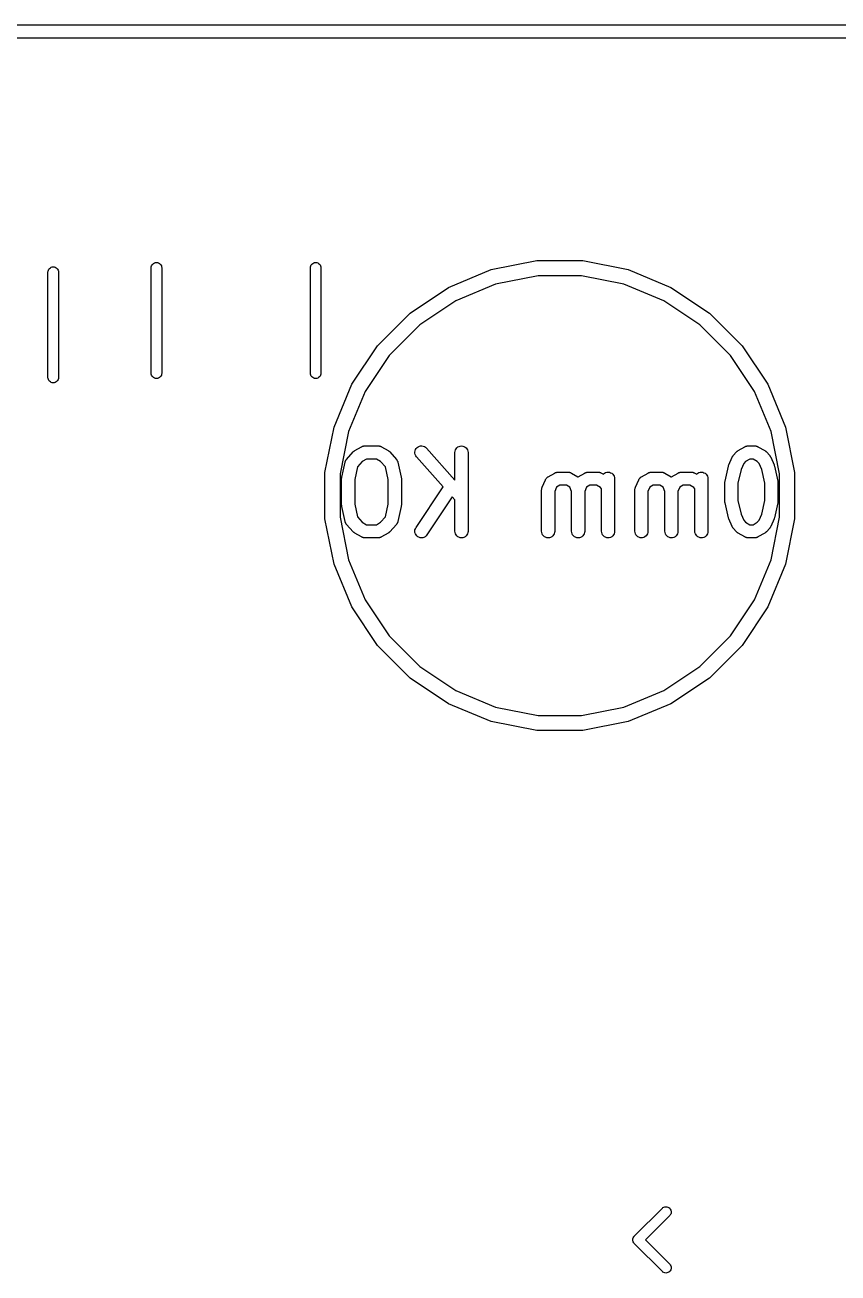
# Model space of a CAD drawing. Extents: x 69 to 230, y -100 to -50.
# Drawn here: x 211.89 to 221.18, y -65.38 to -51.12 of the extents above; entities that cross this region are included whole.
import ezdxf

# ---------------------------------------------------------------- set-up
doc = ezdxf.new("R2010")
doc.units = 0
doc.layers.add('BLACK', color=7, linetype='CONTINUOUS')

msp = doc.modelspace()

# ---------------------------------------------------------------- linework, layer by layer
at = {"layer": 'BLACK', "linetype": 'CONTINUOUS'}
for p, q in [((172.496, -51.125), (223.704, -51.125)), ((223.696, -51.275), (172.496, -51.275)), ((213.331, -53.8862), (213.334, -53.8749)), ((213.334, -53.8749), (213.34, -53.8644)), ((213.34, -53.8644), (213.347, -53.8553)), ((213.347, -53.8553), (213.357, -53.8478)), ((213.357, -53.8478), (213.367, -53.8422)), ((213.367, -53.8422), (213.378, -53.8388)), ((213.378, -53.8388), (213.39, -53.8376)), ((213.39, -53.8376), (213.402, -53.8388)), ((213.402, -53.8388), (213.413, -53.8422)), ((213.413, -53.8422), (213.423, -53.8478)), ((213.423, -53.8478), (213.433, -53.8553)), ((213.433, -53.8553), (213.44, -53.8644)), ((213.44, -53.8644), (213.446, -53.8749)), ((213.446, -53.8749), (213.449, -53.8862)), ((215.151, -53.8862), (215.154, -53.8749)), ((215.154, -53.8749), (215.16, -53.8644)), ((215.16, -53.8644), (215.167, -53.8553)), ((215.167, -53.8553), (215.177, -53.8478)), ((215.177, -53.8478), (215.187, -53.8422)), ((215.187, -53.8422), (215.198, -53.8388)), ((215.198, -53.8388), (215.21, -53.8376)), ((215.21, -53.8376), (215.222, -53.8388)), ((215.222, -53.8388), (215.233, -53.8422)), ((215.233, -53.8422), (215.243, -53.8478)), ((215.243, -53.8478), (215.253, -53.8553)), ((215.253, -53.8553), (215.26, -53.8644)), ((215.26, -53.8644), (215.266, -53.8749)), ((215.266, -53.8749), (215.269, -53.8862)), ((217.217, -53.9196), (217.736, -53.8165)), ((217.736, -53.8165), (218.264, -53.8165)), ((218.264, -53.8165), (218.783, -53.9196)), ((212.15, -53.945), (212.151, -53.9362)), ((212.15, -55.155), (212.15, -53.945)), ((212.151, -53.9362), (212.154, -53.9249)), ((212.154, -53.9249), (212.16, -53.9144)), ((212.16, -53.9144), (212.167, -53.9053)), ((212.167, -53.9053), (212.177, -53.8978)), ((212.177, -53.8978), (212.187, -53.8922)), ((212.187, -53.8922), (212.198, -53.8888)), ((212.198, -53.8888), (212.21, -53.8876)), ((212.21, -53.8876), (212.222, -53.8888)), ((212.222, -53.8888), (212.233, -53.8922)), ((212.233, -53.8922), (212.243, -53.8978)), ((212.243, -53.8978), (212.253, -53.9053)), ((212.253, -53.9053), (212.26, -53.9144)), ((212.26, -53.9144), (212.266, -53.9249)), ((212.266, -53.9249), (212.269, -53.9362)), ((212.269, -53.9362), (212.27, -53.945)), ((212.27, -53.945), (212.27, -55.155)), ((213.33, -53.895), (213.331, -53.8862)), ((213.33, -55.105), (213.33, -53.895)), ((213.449, -53.8862), (213.45, -53.895)), ((213.45, -53.895), (213.45, -55.105)), ((215.15, -53.895), (215.151, -53.8862)), ((215.15, -55.105), (215.15, -53.895)), ((215.269, -53.8862), (215.27, -53.895)), ((215.27, -53.895), (215.27, -55.105)), ((216.729, -54.1219), (217.217, -53.9196)), ((217.753, -53.9887), (217.267, -54.0852)), ((218.247, -53.9887), (217.753, -53.9887)), ((218.733, -54.0852), (218.247, -53.9887)), ((218.783, -53.9196), (219.271, -54.1219)), ((216.289, -54.4156), (216.729, -54.1219)), ((217.267, -54.0852), (216.81, -54.2745)), ((219.19, -54.2745), (218.733, -54.0852)), ((219.271, -54.1219), (219.711, -54.4156)), ((216.81, -54.2745), (216.399, -54.5493)), ((219.601, -54.5493), (219.19, -54.2745)), ((215.916, -54.7894), (216.289, -54.4156)), ((219.711, -54.4156), (220.084, -54.7894)), ((216.399, -54.5493), (216.049, -54.8991)), ((219.951, -54.8991), (219.601, -54.5493)), ((215.622, -55.2289), (215.916, -54.7894)), ((220.084, -54.7894), (220.378, -55.2289)), ((216.049, -54.8991), (215.774, -55.3104)), ((220.226, -55.3104), (219.951, -54.8991)), ((212.151, -55.1638), (212.15, -55.155)), ((212.27, -55.155), (212.269, -55.1638)), ((213.331, -55.1138), (213.33, -55.105)), ((213.334, -55.1251), (213.331, -55.1138)), ((213.34, -55.1356), (213.334, -55.1251)), ((213.347, -55.1447), (213.34, -55.1356)), ((213.357, -55.1522), (213.347, -55.1447)), ((213.367, -55.1578), (213.357, -55.1522)), ((213.378, -55.1612), (213.367, -55.1578)), ((213.413, -55.1578), (213.402, -55.1612)), ((213.423, -55.1522), (213.413, -55.1578)), ((213.433, -55.1447), (213.423, -55.1522)), ((213.44, -55.1356), (213.433, -55.1447)), ((213.446, -55.1251), (213.44, -55.1356)), ((213.449, -55.1138), (213.446, -55.1251)), ((213.45, -55.105), (213.449, -55.1138)), ((215.151, -55.1138), (215.15, -55.105)), ((215.154, -55.1251), (215.151, -55.1138)), ((215.16, -55.1356), (215.154, -55.1251)), ((215.167, -55.1447), (215.16, -55.1356)), ((215.177, -55.1522), (215.167, -55.1447)), ((215.187, -55.1578), (215.177, -55.1522)), ((215.198, -55.1612), (215.187, -55.1578)), ((215.233, -55.1578), (215.222, -55.1612)), ((215.243, -55.1522), (215.233, -55.1578)), ((215.253, -55.1447), (215.243, -55.1522)), ((215.26, -55.1356), (215.253, -55.1447)), ((215.266, -55.1251), (215.26, -55.1356)), ((215.269, -55.1138), (215.266, -55.1251)), ((215.27, -55.105), (215.269, -55.1138)), ((212.154, -55.1751), (212.151, -55.1638)), ((212.16, -55.1856), (212.154, -55.1751)), ((212.167, -55.1947), (212.16, -55.1856)), ((212.177, -55.2022), (212.167, -55.1947)), ((212.187, -55.2078), (212.177, -55.2022)), ((212.198, -55.2112), (212.187, -55.2078)), ((212.21, -55.2124), (212.198, -55.2112)), ((212.222, -55.2112), (212.21, -55.2124)), ((212.233, -55.2078), (212.222, -55.2112)), ((212.243, -55.2022), (212.233, -55.2078)), ((212.253, -55.1947), (212.243, -55.2022)), ((212.26, -55.1856), (212.253, -55.1947)), ((212.266, -55.1751), (212.26, -55.1856)), ((212.269, -55.1638), (212.266, -55.1751)), ((213.39, -55.1624), (213.378, -55.1612)), ((213.402, -55.1612), (213.39, -55.1624)), ((215.21, -55.1624), (215.198, -55.1612)), ((215.222, -55.1612), (215.21, -55.1624)), ((215.42, -55.7172), (215.622, -55.2289)), ((220.378, -55.2289), (220.58, -55.7172)), ((215.774, -55.3104), (215.585, -55.7675)), ((220.415, -55.7675), (220.226, -55.3104)), ((215.316, -56.2357), (215.42, -55.7172)), ((220.58, -55.7172), (220.684, -56.2357)), ((215.585, -55.7675), (215.489, -56.2527)), ((220.511, -56.2527), (220.415, -55.7675)), ((215.563, -56.0859), (215.639, -56.0002)), ((215.639, -56.0002), (215.64, -55.9994)), ((215.64, -55.9994), (215.643, -55.9963)), ((215.643, -55.9963), (215.646, -55.993)), ((215.646, -55.993), (215.649, -55.9914)), ((215.649, -55.9914), (215.651, -55.9896)), ((215.651, -55.9896), (215.655, -55.9873)), ((215.655, -55.9873), (215.658, -55.9846)), ((215.658, -55.9846), (215.735, -55.9418)), ((215.735, -55.9418), (215.736, -55.9413)), ((215.736, -55.9413), (215.739, -55.9397)), ((215.739, -55.9397), (215.743, -55.9378)), ((215.743, -55.9378), (215.746, -55.9368)), ((215.746, -55.9368), (215.749, -55.9356)), ((215.749, -55.9356), (215.753, -55.9347)), ((215.753, -55.9347), (215.757, -55.9336)), ((215.757, -55.9336), (215.76, -55.9332)), ((215.76, -55.9332), (215.763, -55.9326)), ((215.763, -55.9326), (215.767, -55.9325)), ((215.767, -55.9325), (215.771, -55.9321)), ((215.771, -55.9321), (215.924, -55.9321)), ((215.924, -55.9321), (215.925, -55.9321)), ((215.925, -55.9321), (215.929, -55.9326)), ((215.929, -55.9326), (215.933, -55.9327)), ((215.933, -55.9327), (215.936, -55.9334)), ((215.936, -55.9334), (215.939, -55.9338)), ((215.939, -55.9338), (215.943, -55.935)), ((215.943, -55.935), (215.947, -55.9359)), ((215.947, -55.9359), (215.95, -55.9372)), ((215.95, -55.9372), (215.953, -55.9382)), ((215.953, -55.9382), (215.957, -55.9401)), ((215.957, -55.9401), (215.961, -55.9418)), ((215.961, -55.9418), (216.037, -55.9846)), ((216.037, -55.9846), (216.038, -55.9852)), ((216.038, -55.9852), (216.041, -55.9878)), ((216.041, -55.9878), (216.045, -55.9902)), ((216.045, -55.9902), (216.047, -55.9921)), ((216.047, -55.9921), (216.05, -55.9937)), ((216.05, -55.9937), (216.053, -55.9971)), ((216.053, -55.9971), (216.056, -56.0002)), ((216.056, -56.0002), (216.132, -56.0859)), ((216.344, -56.002), (216.347, -55.9875)), ((216.345, -56.0166), (216.344, -56.002)), ((216.347, -55.9875), (216.352, -55.9738)), ((216.352, -55.9738), (216.36, -55.9614)), ((216.36, -55.9614), (216.37, -55.9507)), ((216.37, -55.9507), (216.382, -55.9422)), ((216.382, -55.9422), (216.395, -55.9362)), ((216.395, -55.9362), (216.409, -55.9328)), ((216.409, -55.9328), (216.424, -55.9323)), ((216.424, -55.9323), (216.438, -55.9346)), ((216.438, -55.9346), (216.452, -55.9397)), ((216.452, -55.9397), (216.464, -55.9474)), ((216.464, -55.9474), (216.475, -55.9573)), ((216.475, -55.9573), (216.801, -56.3242)), ((216.801, -56.0061), (216.803, -55.9915)), ((216.801, -56.0071), (216.801, -56.0061)), ((216.801, -56.3242), (216.801, -56.0071)), ((216.803, -55.9915), (216.807, -55.9776)), ((216.807, -55.9776), (216.814, -55.9648)), ((216.814, -55.9648), (216.824, -55.9536)), ((216.824, -55.9536), (216.835, -55.9444)), ((216.835, -55.9444), (216.848, -55.9376)), ((216.848, -55.9376), (216.862, -55.9335)), ((216.862, -55.9335), (216.877, -55.9321)), ((216.877, -55.9321), (216.891, -55.9337)), ((216.891, -55.9337), (216.905, -55.938)), ((216.905, -55.938), (216.918, -55.945)), ((216.918, -55.945), (216.929, -55.9543)), ((216.929, -55.9543), (216.939, -55.9656)), ((216.939, -55.9656), (216.946, -55.9786)), ((216.946, -55.9786), (216.95, -55.9926)), ((216.95, -55.9926), (216.951, -56.0071)), ((216.951, -56.0071), (216.951, -56.9071)), ((219.982, -56.043), (220.02, -56.0002)), ((220.02, -56.0002), (220.021, -55.9994)), ((220.021, -55.9994), (220.024, -55.9963)), ((220.024, -55.9963), (220.027, -55.993)), ((220.027, -55.993), (220.03, -55.9914)), ((220.03, -55.9914), (220.032, -55.9896)), ((220.032, -55.9896), (220.036, -55.9873)), ((220.036, -55.9873), (220.039, -55.9846)), ((220.039, -55.9846), (220.116, -55.9418)), ((220.116, -55.9418), (220.117, -55.9413)), ((220.117, -55.9413), (220.12, -55.9397)), ((220.12, -55.9397), (220.124, -55.9378)), ((220.124, -55.9378), (220.127, -55.9368)), ((220.127, -55.9368), (220.13, -55.9356)), ((220.13, -55.9356), (220.134, -55.9347)), ((220.134, -55.9347), (220.138, -55.9336)), ((220.138, -55.9336), (220.141, -55.9332)), ((220.141, -55.9332), (220.144, -55.9326)), ((220.144, -55.9326), (220.148, -55.9325)), ((220.148, -55.9325), (220.152, -55.9321)), ((220.152, -55.9321), (220.229, -55.9321)), ((220.229, -55.9321), (220.23, -55.9321)), ((220.23, -55.9321), (220.234, -55.9326)), ((220.234, -55.9326), (220.238, -55.9327)), ((220.238, -55.9327), (220.241, -55.9334)), ((220.241, -55.9334), (220.244, -55.9338)), ((220.244, -55.9338), (220.248, -55.935)), ((220.248, -55.935), (220.252, -55.9359)), ((220.252, -55.9359), (220.255, -55.9372)), ((220.255, -55.9372), (220.258, -55.9382)), ((220.258, -55.9382), (220.262, -55.9401)), ((220.262, -55.9401), (220.265, -55.9418)), ((220.265, -55.9418), (220.342, -55.9846)), ((220.342, -55.9846), (220.342, -55.9852)), ((220.342, -55.9852), (220.346, -55.9878)), ((220.346, -55.9878), (220.35, -55.9902)), ((220.35, -55.9902), (220.352, -55.9921)), ((220.352, -55.9921), (220.354, -55.9937)), ((220.354, -55.9937), (220.357, -55.9971)), ((220.357, -55.9971), (220.361, -56.0002)), ((220.361, -56.0002), (220.399, -56.043)), ((215.508, -56.2909), (215.546, -56.1194)), ((215.546, -56.1184), (215.547, -56.1148)), ((215.546, -56.1194), (215.546, -56.1184)), ((215.547, -56.1148), (215.548, -56.111)), ((215.548, -56.111), (215.55, -56.1079)), ((215.55, -56.1079), (215.551, -56.1046)), ((215.551, -56.1046), (215.553, -56.1012)), ((215.553, -56.1012), (215.554, -56.0977)), ((215.554, -56.0977), (215.556, -56.0949)), ((215.556, -56.0949), (215.558, -56.0919)), ((215.558, -56.0919), (215.561, -56.089)), ((215.561, -56.089), (215.563, -56.0859)), ((215.743, -56.1092), (215.688, -56.171)), ((215.791, -56.0821), (215.743, -56.1092)), ((215.904, -56.0821), (215.791, -56.0821)), ((215.952, -56.1092), (215.904, -56.0821)), ((216.007, -56.171), (215.952, -56.1092)), ((216.132, -56.0859), (216.133, -56.0867)), ((216.133, -56.0867), (216.135, -56.0898)), ((216.135, -56.0898), (216.138, -56.0928)), ((216.138, -56.0928), (216.139, -56.0958)), ((216.139, -56.0958), (216.141, -56.0986)), ((216.141, -56.0986), (216.143, -56.1022)), ((216.143, -56.1022), (216.145, -56.1055)), ((216.145, -56.1055), (216.146, -56.1088)), ((216.146, -56.1088), (216.147, -56.112)), ((216.147, -56.112), (216.148, -56.1158)), ((216.148, -56.1158), (216.149, -56.1194)), ((216.149, -56.1194), (216.187, -56.2909)), ((216.348, -56.0309), (216.345, -56.0166)), ((216.354, -56.0442), (216.348, -56.0309)), ((216.362, -56.0562), (216.354, -56.0442)), ((216.363, -56.057), (216.362, -56.0562)), ((216.667, -56.3994), (216.363, -56.057)), ((219.927, -56.1613), (219.929, -56.1547)), ((219.929, -56.1547), (219.931, -56.1481)), ((219.931, -56.1481), (219.97, -56.0624)), ((219.97, -56.0614), (219.972, -56.0582)), ((219.97, -56.0624), (219.97, -56.0614)), ((219.972, -56.0582), (219.973, -56.0549)), ((219.973, -56.0549), (219.976, -56.0519)), ((219.976, -56.0519), (219.977, -56.0488)), ((219.977, -56.0488), (219.98, -56.046)), ((219.98, -56.046), (219.982, -56.043)), ((220.102, -56.134), (220.072, -56.2022)), ((220.124, -56.1092), (220.102, -56.134)), ((220.172, -56.0821), (220.124, -56.1092)), ((220.209, -56.0821), (220.172, -56.0821)), ((220.257, -56.1092), (220.209, -56.0821)), ((220.279, -56.134), (220.257, -56.1092)), ((220.309, -56.2022), (220.279, -56.134)), ((220.399, -56.043), (220.4, -56.0438)), ((220.4, -56.0438), (220.402, -56.0468)), ((220.402, -56.0468), (220.404, -56.0497)), ((220.404, -56.0497), (220.406, -56.0528)), ((220.406, -56.0528), (220.408, -56.0558)), ((220.408, -56.0558), (220.41, -56.0592)), ((220.41, -56.0592), (220.411, -56.0624)), ((220.411, -56.0624), (220.449, -56.1481)), ((220.449, -56.1481), (220.45, -56.1484)), ((220.45, -56.1484), (220.45, -56.1484)), ((220.45, -56.1484), (220.45, -56.1484)), ((220.45, -56.1484), (220.45, -56.1491)), ((220.45, -56.1491), (220.452, -56.1557)), ((220.452, -56.1557), (220.454, -56.1623)), ((215.316, -56.7643), (215.316, -56.2357)), ((215.489, -56.2527), (215.489, -56.7473)), ((215.506, -56.3054), (215.507, -56.2985)), ((215.507, -56.2985), (215.508, -56.2915)), ((215.508, -56.2912), (215.508, -56.2909)), ((215.508, -56.2915), (215.508, -56.2912)), ((215.688, -56.171), (215.656, -56.3154)), ((216.039, -56.3154), (216.007, -56.171)), ((216.187, -56.2909), (216.188, -56.2919)), ((216.188, -56.2919), (216.188, -56.2922)), ((216.188, -56.2922), (216.188, -56.2926)), ((216.188, -56.2926), (216.189, -56.2995)), ((216.189, -56.2995), (216.189, -56.3064)), ((217.846, -56.3036), (217.85, -56.2994)), ((217.85, -56.2994), (217.854, -56.295)), ((217.854, -56.295), (217.855, -56.2941)), ((217.855, -56.2941), (217.856, -56.293)), ((217.856, -56.293), (217.861, -56.2897)), ((217.861, -56.2897), (217.865, -56.2861)), ((217.865, -56.2861), (217.867, -56.2855)), ((217.867, -56.2855), (217.868, -56.2846)), ((217.868, -56.2846), (217.944, -56.2418)), ((217.944, -56.2418), (217.945, -56.2413)), ((217.945, -56.2413), (217.949, -56.2397)), ((217.949, -56.2397), (217.952, -56.2378)), ((217.952, -56.2378), (217.956, -56.2368)), ((217.956, -56.2368), (217.959, -56.2356)), ((217.959, -56.2356), (217.963, -56.2347)), ((217.963, -56.2347), (217.966, -56.2336)), ((217.966, -56.2336), (217.97, -56.2332)), ((217.97, -56.2332), (217.973, -56.2326)), ((217.973, -56.2326), (217.977, -56.2325)), ((217.977, -56.2325), (217.981, -56.2321)), ((217.981, -56.2321), (218.095, -56.2321)), ((218.095, -56.2321), (218.096, -56.2321)), ((218.096, -56.2321), (218.1, -56.2326)), ((218.1, -56.2326), (218.104, -56.2327)), ((218.104, -56.2327), (218.108, -56.2334)), ((218.108, -56.2334), (218.111, -56.2338)), ((218.111, -56.2338), (218.115, -56.235)), ((218.115, -56.235), (218.119, -56.2359)), ((218.119, -56.2359), (218.122, -56.2372)), ((218.122, -56.2372), (218.125, -56.2382)), ((218.125, -56.2382), (218.128, -56.2401)), ((218.128, -56.2401), (218.132, -56.2418)), ((218.132, -56.2418), (218.208, -56.2846)), ((218.208, -56.2846), (218.209, -56.2852)), ((218.209, -56.2852), (218.21, -56.2855)), ((218.21, -56.2855), (218.211, -56.2846)), ((218.21, -56.2855), (218.21, -56.2855)), ((218.211, -56.2846), (218.287, -56.2418)), ((218.287, -56.2418), (218.288, -56.2413)), ((218.288, -56.2413), (218.292, -56.2397)), ((218.292, -56.2397), (218.295, -56.2378)), ((218.295, -56.2378), (218.298, -56.2368)), ((218.298, -56.2368), (218.301, -56.2356)), ((218.301, -56.2356), (218.305, -56.2347)), ((218.305, -56.2347), (218.309, -56.2336)), ((218.309, -56.2336), (218.313, -56.2332)), ((218.313, -56.2332), (218.316, -56.2326)), ((218.316, -56.2326), (218.32, -56.2325)), ((218.32, -56.2325), (218.324, -56.2321)), ((218.324, -56.2321), (218.438, -56.2321)), ((218.438, -56.2321), (218.439, -56.2321)), ((218.439, -56.2321), (218.443, -56.2326)), ((218.443, -56.2326), (218.447, -56.2327)), ((218.447, -56.2327), (218.45, -56.2334)), ((218.45, -56.2334), (218.454, -56.2338)), ((218.454, -56.2338), (218.458, -56.235)), ((218.458, -56.235), (218.461, -56.2359)), ((218.461, -56.2359), (218.464, -56.2372)), ((218.464, -56.2372), (218.468, -56.2382)), ((218.468, -56.2382), (218.471, -56.2401)), ((218.471, -56.2401), (218.475, -56.2418)), ((218.475, -56.2418), (218.499, -56.2551)), ((218.499, -56.2551), (218.5, -56.2536)), ((218.5, -56.2536), (218.511, -56.2444)), ((218.511, -56.2444), (218.524, -56.2376)), ((218.524, -56.2376), (218.538, -56.2335)), ((218.538, -56.2335), (218.553, -56.2321)), ((218.553, -56.2321), (218.567, -56.2337)), ((218.567, -56.2337), (218.581, -56.238)), ((218.581, -56.238), (218.594, -56.245)), ((218.594, -56.245), (218.606, -56.2543)), ((218.606, -56.2543), (218.615, -56.2656)), ((218.615, -56.2656), (218.622, -56.2786)), ((218.622, -56.2786), (218.626, -56.2926)), ((218.626, -56.2926), (218.627, -56.3071)), ((218.913, -56.3036), (218.917, -56.2994)), ((218.917, -56.2994), (218.92, -56.295)), ((218.92, -56.295), (218.922, -56.2941)), ((218.922, -56.2941), (218.923, -56.293)), ((218.923, -56.293), (218.927, -56.2897)), ((218.927, -56.2897), (218.932, -56.2861)), ((218.932, -56.2861), (218.933, -56.2855)), ((218.933, -56.2855), (218.935, -56.2846)), ((218.935, -56.2846), (219.011, -56.2418)), ((219.011, -56.2418), (219.012, -56.2413)), ((219.012, -56.2413), (219.015, -56.2397)), ((219.015, -56.2397), (219.019, -56.2378)), ((219.019, -56.2378), (219.022, -56.2368)), ((219.022, -56.2368), (219.025, -56.2356)), ((219.025, -56.2356), (219.029, -56.2347)), ((219.029, -56.2347), (219.033, -56.2336)), ((219.033, -56.2336), (219.036, -56.2332)), ((219.036, -56.2332), (219.04, -56.2326)), ((219.04, -56.2326), (219.044, -56.2325)), ((219.044, -56.2325), (219.048, -56.2321)), ((219.048, -56.2321), (219.162, -56.2321)), ((219.162, -56.2321), (219.163, -56.2321)), ((219.163, -56.2321), (219.167, -56.2326)), ((219.167, -56.2326), (219.171, -56.2327)), ((219.171, -56.2327), (219.174, -56.2334)), ((219.174, -56.2334), (219.177, -56.2338)), ((219.177, -56.2338), (219.181, -56.235)), ((219.181, -56.235), (219.185, -56.2359)), ((219.185, -56.2359), (219.188, -56.2372)), ((219.188, -56.2372), (219.191, -56.2382)), ((219.191, -56.2382), (219.195, -56.2401)), ((219.195, -56.2401), (219.199, -56.2418)), ((219.199, -56.2418), (219.275, -56.2846)), ((219.275, -56.2846), (219.276, -56.2852)), ((219.276, -56.2855), (219.278, -56.2846)), ((219.276, -56.2852), (219.276, -56.2855)), ((219.276, -56.2855), (219.276, -56.2855)), ((219.278, -56.2846), (219.354, -56.2418)), ((219.354, -56.2418), (219.355, -56.2413)), ((219.355, -56.2413), (219.358, -56.2397)), ((219.358, -56.2397), (219.362, -56.2378)), ((219.362, -56.2378), (219.365, -56.2368)), ((219.365, -56.2368), (219.368, -56.2356)), ((219.368, -56.2356), (219.372, -56.2347)), ((219.372, -56.2347), (219.376, -56.2336)), ((219.376, -56.2336), (219.379, -56.2332)), ((219.379, -56.2332), (219.382, -56.2326)), ((219.382, -56.2326), (219.386, -56.2325)), ((219.386, -56.2325), (219.39, -56.2321)), ((219.39, -56.2321), (219.505, -56.2321)), ((219.505, -56.2321), (219.506, -56.2321)), ((219.506, -56.2321), (219.51, -56.2326)), ((219.51, -56.2326), (219.514, -56.2327)), ((219.514, -56.2327), (219.517, -56.2334)), ((219.517, -56.2334), (219.52, -56.2338)), ((219.52, -56.2338), (219.524, -56.235)), ((219.524, -56.235), (219.528, -56.2359)), ((219.528, -56.2359), (219.531, -56.2372)), ((219.531, -56.2372), (219.534, -56.2382)), ((219.534, -56.2382), (219.538, -56.2401)), ((219.538, -56.2401), (219.542, -56.2418)), ((219.542, -56.2418), (219.565, -56.2551)), ((219.565, -56.2551), (219.567, -56.2536)), ((219.567, -56.2536), (219.578, -56.2444)), ((219.578, -56.2444), (219.591, -56.2376)), ((219.591, -56.2376), (219.605, -56.2335)), ((219.605, -56.2335), (219.62, -56.2321)), ((219.62, -56.2321), (219.634, -56.2337)), ((219.634, -56.2337), (219.648, -56.238)), ((219.648, -56.238), (219.661, -56.245)), ((219.661, -56.245), (219.672, -56.2543)), ((219.672, -56.2543), (219.682, -56.2656)), ((219.682, -56.2656), (219.688, -56.2786)), ((219.688, -56.2786), (219.693, -56.2926)), ((219.693, -56.2926), (219.694, -56.3071)), ((219.889, -56.3337), (219.927, -56.1623)), ((219.927, -56.162), (219.927, -56.1613)), ((219.927, -56.1623), (219.927, -56.162)), ((219.927, -56.162), (219.927, -56.162)), ((219.927, -56.162), (219.927, -56.162)), ((220.072, -56.2022), (220.037, -56.3582)), ((220.344, -56.3582), (220.309, -56.2022)), ((220.454, -56.1623), (220.492, -56.3337)), ((220.511, -56.7473), (220.511, -56.2527)), ((220.684, -56.2357), (220.684, -56.7643)), ((215.506, -56.3057), (215.506, -56.3054)), ((215.506, -56.3061), (215.506, -56.3057)), ((215.506, -56.3071), (215.506, -56.3061)), ((215.506, -56.6071), (215.506, -56.3071)), ((215.656, -56.3154), (215.656, -56.5989)), ((216.039, -56.5989), (216.039, -56.3154)), ((216.189, -56.3064), (216.189, -56.3068)), ((216.189, -56.3068), (216.189, -56.3071)), ((216.189, -56.3071), (216.189, -56.6071)), ((216.357, -56.8655), (216.667, -56.3994)), ((217.792, -56.4337), (217.793, -56.4268)), ((217.792, -56.4342), (217.792, -56.4337)), ((217.792, -56.4347), (217.792, -56.4342)), ((217.792, -56.4357), (217.792, -56.4347)), ((217.792, -56.9071), (217.792, -56.4357)), ((217.793, -56.4196), (217.794, -56.4191)), ((217.793, -56.4201), (217.793, -56.4196)), ((217.793, -56.4268), (217.793, -56.4201)), ((217.794, -56.4191), (217.796, -56.4126)), ((217.796, -56.4126), (217.798, -56.4062)), ((217.798, -56.4053), (217.836, -56.3195)), ((217.798, -56.4057), (217.798, -56.4053)), ((217.798, -56.4062), (217.798, -56.4057)), ((217.836, -56.3195), (217.837, -56.3186)), ((217.837, -56.3173), (217.838, -56.3159)), ((217.837, -56.3186), (217.837, -56.3173)), ((217.838, -56.3159), (217.841, -56.311)), ((217.841, -56.311), (217.844, -56.306)), ((217.844, -56.306), (217.845, -56.3048)), ((217.845, -56.3048), (217.846, -56.3036)), ((217.963, -56.4032), (217.942, -56.4516)), ((218.001, -56.3821), (217.963, -56.4032)), ((218.076, -56.3821), (218.001, -56.3821)), ((218.113, -56.4032), (218.076, -56.3821)), ((218.135, -56.4516), (218.113, -56.4032)), ((218.306, -56.4032), (218.285, -56.4516)), ((218.343, -56.3821), (218.306, -56.4032)), ((218.418, -56.3821), (218.343, -56.3821)), ((218.467, -56.4092), (218.418, -56.3821)), ((218.477, -56.4214), (218.467, -56.4092)), ((218.477, -56.9071), (218.477, -56.4214)), ((218.627, -56.3071), (218.627, -56.9071)), ((218.858, -56.4337), (218.859, -56.4268)), ((218.858, -56.4342), (218.858, -56.4337)), ((218.858, -56.4347), (218.858, -56.4342)), ((218.858, -56.4357), (218.858, -56.4347)), ((218.858, -56.9071), (218.858, -56.4357)), ((218.859, -56.4268), (218.86, -56.4201)), ((218.86, -56.4191), (218.862, -56.4126)), ((218.86, -56.4196), (218.86, -56.4191)), ((218.86, -56.4201), (218.86, -56.4196)), ((218.862, -56.4126), (218.864, -56.4062)), ((218.864, -56.4062), (218.865, -56.4057)), ((218.865, -56.4053), (218.903, -56.3195)), ((218.865, -56.4057), (218.865, -56.4053)), ((218.903, -56.3186), (218.904, -56.3173)), ((218.903, -56.3195), (218.903, -56.3186)), ((218.904, -56.3173), (218.905, -56.3159)), ((218.905, -56.3159), (218.908, -56.311)), ((218.908, -56.311), (218.911, -56.306)), ((218.911, -56.306), (218.912, -56.3048)), ((218.912, -56.3048), (218.913, -56.3036)), ((219.03, -56.4032), (219.008, -56.4516)), ((219.067, -56.3821), (219.03, -56.4032)), ((219.142, -56.3821), (219.067, -56.3821)), ((219.18, -56.4032), (219.142, -56.3821)), ((219.201, -56.4516), (219.18, -56.4032)), ((219.373, -56.4032), (219.351, -56.4516)), ((219.41, -56.3821), (219.373, -56.4032)), ((219.485, -56.3821), (219.41, -56.3821)), ((219.533, -56.4092), (219.485, -56.3821)), ((219.544, -56.4214), (219.533, -56.4092)), ((219.544, -56.9071), (219.544, -56.4214)), ((219.694, -56.3071), (219.694, -56.9071)), ((219.887, -56.3483), (219.888, -56.3413)), ((219.887, -56.3486), (219.887, -56.3483)), ((219.887, -56.349), (219.887, -56.3486)), ((219.887, -56.35), (219.887, -56.349)), ((219.887, -56.5643), (219.887, -56.35)), ((219.888, -56.3413), (219.889, -56.3344)), ((219.889, -56.3341), (219.889, -56.3337)), ((219.889, -56.3344), (219.889, -56.3341)), ((220.037, -56.3582), (220.037, -56.5561)), ((220.344, -56.5561), (220.344, -56.3582)), ((220.492, -56.3337), (220.492, -56.3348)), ((220.492, -56.3348), (220.493, -56.3351)), ((220.493, -56.3351), (220.493, -56.3354)), ((220.493, -56.3354), (220.493, -56.3424)), ((220.493, -56.3424), (220.494, -56.3493)), ((220.494, -56.3493), (220.494, -56.3497)), ((220.494, -56.3497), (220.494, -56.35)), ((220.494, -56.35), (220.494, -56.5643)), ((216.77, -56.5153), (216.481, -56.9487)), ((216.801, -56.5499), (216.77, -56.5153)), ((216.801, -56.9071), (216.801, -56.5499)), ((217.942, -56.4516), (217.942, -56.9071)), ((218.135, -56.9071), (218.135, -56.4516)), ((218.285, -56.4516), (218.285, -56.9071)), ((219.008, -56.4516), (219.008, -56.9071)), ((219.201, -56.9071), (219.201, -56.4516)), ((219.351, -56.4516), (219.351, -56.9071)), ((219.887, -56.5646), (219.887, -56.5643)), ((219.887, -56.565), (219.887, -56.5646)), ((219.888, -56.5719), (219.887, -56.565)), ((219.888, -56.5789), (219.888, -56.5719)), ((219.888, -56.5792), (219.888, -56.5789)), ((219.888, -56.5795), (219.888, -56.5792)), ((219.889, -56.5806), (219.888, -56.5795)), ((219.927, -56.752), (219.889, -56.5806)), ((220.037, -56.5561), (220.072, -56.7121)), ((220.309, -56.7121), (220.344, -56.5561)), ((220.492, -56.5806), (220.454, -56.752)), ((220.493, -56.5729), (220.492, -56.5799)), ((220.492, -56.5799), (220.492, -56.5802)), ((220.492, -56.5802), (220.492, -56.5806)), ((220.494, -56.566), (220.493, -56.5729)), ((220.494, -56.5643), (220.494, -56.5653)), ((220.494, -56.5653), (220.494, -56.5657)), ((220.494, -56.5657), (220.494, -56.566)), ((215.506, -56.6075), (215.506, -56.6071)), ((215.506, -56.6078), (215.506, -56.6075)), ((215.507, -56.6148), (215.506, -56.6078)), ((215.507, -56.6217), (215.507, -56.6148)), ((215.507, -56.622), (215.507, -56.6217)), ((215.508, -56.6224), (215.507, -56.622)), ((215.508, -56.6234), (215.508, -56.6224)), ((215.546, -56.7948), (215.508, -56.6234)), ((215.656, -56.5989), (215.688, -56.7433)), ((216.007, -56.7433), (216.039, -56.5989)), ((216.187, -56.6234), (216.149, -56.7948)), ((216.188, -56.6231), (216.187, -56.6234)), ((216.189, -56.6089), (216.188, -56.6158)), ((216.188, -56.6158), (216.188, -56.6227)), ((216.188, -56.6227), (216.188, -56.6231)), ((216.189, -56.6071), (216.189, -56.6082)), ((216.189, -56.6082), (216.189, -56.6085)), ((216.189, -56.6085), (216.189, -56.6089)), ((220.072, -56.7121), (220.102, -56.7803)), ((220.279, -56.7803), (220.309, -56.7121)), ((215.42, -57.2828), (215.316, -56.7643)), ((215.489, -56.7473), (215.585, -57.2325)), ((215.547, -56.7985), (215.546, -56.7948)), ((215.548, -56.8023), (215.547, -56.7985)), ((215.549, -56.8055), (215.548, -56.8023)), ((215.55, -56.8088), (215.549, -56.8055)), ((215.552, -56.8121), (215.55, -56.8088)), ((215.554, -56.8157), (215.552, -56.8121)), ((215.556, -56.8185), (215.554, -56.8157)), ((215.558, -56.8215), (215.556, -56.8185)), ((215.56, -56.8245), (215.558, -56.8215)), ((215.562, -56.8276), (215.56, -56.8245)), ((215.563, -56.8284), (215.562, -56.8276)), ((215.639, -56.9141), (215.563, -56.8284)), ((215.688, -56.7433), (215.743, -56.8051)), ((215.743, -56.8051), (215.791, -56.8321)), ((215.791, -56.8321), (215.904, -56.8321)), ((215.904, -56.8321), (215.952, -56.8051)), ((215.952, -56.8051), (216.007, -56.7433)), ((216.132, -56.8284), (216.056, -56.9141)), ((216.135, -56.8253), (216.132, -56.8284)), ((216.137, -56.8224), (216.135, -56.8253)), ((216.139, -56.8194), (216.137, -56.8224)), ((216.141, -56.8166), (216.139, -56.8194)), ((216.142, -56.8131), (216.141, -56.8166)), ((216.144, -56.8097), (216.142, -56.8131)), ((216.146, -56.8064), (216.144, -56.8097)), ((216.147, -56.8033), (216.146, -56.8064)), ((216.148, -56.7995), (216.147, -56.8033)), ((216.149, -56.7959), (216.148, -56.7995)), ((216.149, -56.7948), (216.149, -56.7959)), ((216.35, -56.8785), (216.357, -56.8655)), ((219.929, -56.7586), (219.927, -56.752)), ((219.931, -56.7652), (219.929, -56.7586)), ((219.931, -56.7659), (219.931, -56.7652)), ((219.931, -56.7662), (219.931, -56.7659)), ((219.931, -56.7659), (219.931, -56.7659)), ((219.931, -56.7659), (219.931, -56.7659)), ((219.97, -56.8519), (219.931, -56.7662)), ((219.971, -56.8551), (219.97, -56.8519)), ((219.973, -56.8585), (219.971, -56.8551)), ((219.975, -56.8615), (219.973, -56.8585)), ((219.977, -56.8646), (219.975, -56.8615)), ((219.979, -56.8674), (219.977, -56.8646)), ((219.981, -56.8705), (219.979, -56.8674)), ((219.982, -56.8713), (219.981, -56.8705)), ((220.02, -56.9141), (219.982, -56.8713)), ((220.102, -56.7803), (220.124, -56.8051)), ((220.124, -56.8051), (220.172, -56.8321)), ((220.172, -56.8321), (220.209, -56.8321)), ((220.209, -56.8321), (220.257, -56.8051)), ((220.257, -56.8051), (220.279, -56.7803)), ((220.399, -56.8713), (220.361, -56.9141)), ((220.401, -56.8683), (220.399, -56.8713)), ((220.404, -56.8655), (220.401, -56.8683)), ((220.405, -56.8623), (220.404, -56.8655)), ((220.408, -56.8594), (220.405, -56.8623)), ((220.409, -56.856), (220.408, -56.8594)), ((220.411, -56.8528), (220.409, -56.856)), ((220.449, -56.7662), (220.411, -56.8519)), ((220.411, -56.8519), (220.411, -56.8528)), ((220.415, -57.2325), (220.511, -56.7473)), ((220.452, -56.7596), (220.449, -56.7662)), ((220.454, -56.753), (220.452, -56.7596)), ((220.454, -56.752), (220.454, -56.7523)), ((220.454, -56.7523), (220.454, -56.7523)), ((220.454, -56.7523), (220.454, -56.7523)), ((220.454, -56.7523), (220.454, -56.753)), ((220.684, -56.7643), (220.58, -57.2828)), ((215.643, -56.9172), (215.639, -56.9141)), ((215.646, -56.9206), (215.643, -56.9172)), ((215.648, -56.9222), (215.646, -56.9206)), ((215.65, -56.9241), (215.648, -56.9222)), ((215.654, -56.9265), (215.65, -56.9241)), ((215.658, -56.9291), (215.654, -56.9265)), ((215.658, -56.9297), (215.658, -56.9291)), ((215.735, -56.9725), (215.658, -56.9297)), ((215.738, -56.9741), (215.735, -56.9725)), ((215.742, -56.9761), (215.738, -56.9741)), ((215.745, -56.9771), (215.742, -56.9761)), ((215.748, -56.9784), (215.745, -56.9771)), ((215.752, -56.9793), (215.748, -56.9784)), ((215.756, -56.9805), (215.752, -56.9793)), ((215.759, -56.9809), (215.756, -56.9805)), ((215.762, -56.9816), (215.759, -56.9809)), ((215.766, -56.9817), (215.762, -56.9816)), ((215.77, -56.9821), (215.766, -56.9817)), ((215.771, -56.9821), (215.77, -56.9821)), ((215.924, -56.9821), (215.771, -56.9821)), ((215.928, -56.9817), (215.924, -56.9821)), ((215.932, -56.9817), (215.928, -56.9817)), ((215.935, -56.981), (215.932, -56.9817)), ((215.938, -56.9807), (215.935, -56.981)), ((215.942, -56.9795), (215.938, -56.9807)), ((215.946, -56.9787), (215.942, -56.9795)), ((215.949, -56.9774), (215.946, -56.9787)), ((215.952, -56.9765), (215.949, -56.9774)), ((215.956, -56.9746), (215.952, -56.9765)), ((215.96, -56.973), (215.956, -56.9746)), ((215.961, -56.9725), (215.96, -56.973)), ((216.037, -56.9297), (215.961, -56.9725)), ((216.041, -56.927), (216.037, -56.9297)), ((216.044, -56.9247), (216.041, -56.927)), ((216.047, -56.9228), (216.044, -56.9247)), ((216.049, -56.9213), (216.047, -56.9228)), ((216.052, -56.918), (216.049, -56.9213)), ((216.055, -56.9149), (216.052, -56.918)), ((216.056, -56.9141), (216.055, -56.9149)), ((216.344, -56.907), (216.345, -56.8925)), ((216.345, -56.9216), (216.344, -56.907)), ((216.345, -56.8925), (216.35, -56.8785)), ((216.35, -56.9356), (216.345, -56.9216)), ((216.357, -56.9485), (216.35, -56.9356)), ((216.366, -56.9599), (216.357, -56.9485)), ((216.377, -56.9693), (216.366, -56.9599)), ((216.39, -56.9762), (216.377, -56.9693)), ((216.404, -56.9806), (216.39, -56.9762)), ((216.418, -56.9821), (216.404, -56.9806)), ((216.433, -56.9808), (216.418, -56.9821)), ((216.447, -56.9767), (216.433, -56.9808)), ((216.46, -56.97), (216.447, -56.9767)), ((216.471, -56.9608), (216.46, -56.97)), ((216.481, -56.9496), (216.471, -56.9608)), ((216.481, -56.9487), (216.481, -56.9496)), ((216.803, -56.9217), (216.801, -56.9071)), ((216.807, -56.9357), (216.803, -56.9217)), ((216.814, -56.9486), (216.807, -56.9357)), ((216.823, -56.96), (216.814, -56.9486)), ((216.834, -56.9693), (216.823, -56.96)), ((216.847, -56.9763), (216.834, -56.9693)), ((216.861, -56.9806), (216.847, -56.9763)), ((216.876, -56.9821), (216.861, -56.9806)), ((216.89, -56.9808), (216.876, -56.9821)), ((216.904, -56.9767), (216.89, -56.9808)), ((216.917, -56.9699), (216.904, -56.9767)), ((216.929, -56.9607), (216.917, -56.9699)), ((216.938, -56.9495), (216.929, -56.9607)), ((216.945, -56.9367), (216.938, -56.9495)), ((216.95, -56.9227), (216.945, -56.9367)), ((216.951, -56.9082), (216.95, -56.9227)), ((216.951, -56.9071), (216.951, -56.9082)), ((217.793, -56.9217), (217.792, -56.9071)), ((217.797, -56.9357), (217.793, -56.9217)), ((217.804, -56.9486), (217.797, -56.9357)), ((217.813, -56.96), (217.804, -56.9486)), ((217.825, -56.9693), (217.813, -56.96)), ((217.838, -56.9763), (217.825, -56.9693)), ((217.852, -56.9806), (217.838, -56.9763)), ((217.866, -56.9821), (217.852, -56.9806)), ((217.881, -56.9808), (217.866, -56.9821)), ((217.895, -56.9767), (217.881, -56.9808)), ((217.908, -56.9699), (217.895, -56.9767)), ((217.919, -56.9607), (217.908, -56.9699)), ((217.929, -56.9495), (217.919, -56.9607)), ((217.936, -56.9367), (217.929, -56.9495)), ((217.94, -56.9227), (217.936, -56.9367)), ((217.942, -56.9082), (217.94, -56.9227)), ((217.942, -56.9071), (217.942, -56.9082)), ((218.136, -56.9217), (218.135, -56.9071)), ((218.14, -56.9357), (218.136, -56.9217)), ((218.147, -56.9486), (218.14, -56.9357)), ((218.156, -56.96), (218.147, -56.9486)), ((218.168, -56.9693), (218.156, -56.96)), ((218.18, -56.9763), (218.168, -56.9693)), ((218.194, -56.9806), (218.18, -56.9763)), ((218.209, -56.9821), (218.194, -56.9806)), ((218.224, -56.9808), (218.209, -56.9821)), ((218.238, -56.9767), (218.224, -56.9808)), ((218.251, -56.9699), (218.238, -56.9767)), ((218.262, -56.9607), (218.251, -56.9699)), ((218.271, -56.9495), (218.262, -56.9607)), ((218.278, -56.9367), (218.271, -56.9495)), ((218.283, -56.9227), (218.278, -56.9367)), ((218.285, -56.9082), (218.283, -56.9227)), ((218.285, -56.9071), (218.285, -56.9082)), ((218.479, -56.9217), (218.477, -56.9071)), ((218.483, -56.9357), (218.479, -56.9217)), ((218.49, -56.9486), (218.483, -56.9357)), ((218.499, -56.96), (218.49, -56.9486)), ((218.51, -56.9693), (218.499, -56.96)), ((218.523, -56.9763), (218.51, -56.9693)), ((218.537, -56.9806), (218.523, -56.9763)), ((218.552, -56.9821), (218.537, -56.9806)), ((218.566, -56.9808), (218.552, -56.9821)), ((218.58, -56.9767), (218.566, -56.9808)), ((218.593, -56.9699), (218.58, -56.9767)), ((218.605, -56.9607), (218.593, -56.9699)), ((218.614, -56.9495), (218.605, -56.9607)), ((218.621, -56.9367), (218.614, -56.9495)), ((218.626, -56.9227), (218.621, -56.9367)), ((218.627, -56.9082), (218.626, -56.9227)), ((218.627, -56.9071), (218.627, -56.9082)), ((218.86, -56.9217), (218.858, -56.9071)), ((218.864, -56.9357), (218.86, -56.9217)), ((218.871, -56.9486), (218.864, -56.9357)), ((218.88, -56.96), (218.871, -56.9486)), ((218.891, -56.9693), (218.88, -56.96)), ((218.904, -56.9763), (218.891, -56.9693)), ((218.918, -56.9806), (218.904, -56.9763)), ((218.933, -56.9821), (218.918, -56.9806)), ((218.947, -56.9808), (218.933, -56.9821)), ((218.961, -56.9767), (218.947, -56.9808)), ((218.974, -56.9699), (218.961, -56.9767)), ((218.986, -56.9607), (218.974, -56.9699)), ((218.995, -56.9495), (218.986, -56.9607)), ((219.002, -56.9367), (218.995, -56.9495)), ((219.007, -56.9227), (219.002, -56.9367)), ((219.008, -56.9082), (219.007, -56.9227)), ((219.008, -56.9071), (219.008, -56.9082)), ((219.203, -56.9217), (219.201, -56.9071)), ((219.207, -56.9357), (219.203, -56.9217)), ((219.214, -56.9486), (219.207, -56.9357)), ((219.223, -56.96), (219.214, -56.9486)), ((219.234, -56.9693), (219.223, -56.96)), ((219.247, -56.9763), (219.234, -56.9693)), ((219.261, -56.9806), (219.247, -56.9763)), ((219.276, -56.9821), (219.261, -56.9806)), ((219.29, -56.9808), (219.276, -56.9821)), ((219.304, -56.9767), (219.29, -56.9808)), ((219.317, -56.9699), (219.304, -56.9767)), ((219.329, -56.9607), (219.317, -56.9699)), ((219.338, -56.9495), (219.329, -56.9607)), ((219.345, -56.9367), (219.338, -56.9495)), ((219.35, -56.9227), (219.345, -56.9367)), ((219.351, -56.9082), (219.35, -56.9227)), ((219.351, -56.9071), (219.351, -56.9082)), ((219.545, -56.9217), (219.544, -56.9071)), ((219.55, -56.9357), (219.545, -56.9217)), ((219.557, -56.9486), (219.55, -56.9357)), ((219.566, -56.96), (219.557, -56.9486)), ((219.577, -56.9693), (219.566, -56.96)), ((219.59, -56.9763), (219.577, -56.9693)), ((219.604, -56.9806), (219.59, -56.9763)), ((219.619, -56.9821), (219.604, -56.9806)), ((219.633, -56.9808), (219.619, -56.9821)), ((219.647, -56.9767), (219.633, -56.9808)), ((219.66, -56.9699), (219.647, -56.9767)), ((219.672, -56.9607), (219.66, -56.9699)), ((219.681, -56.9495), (219.672, -56.9607)), ((219.688, -56.9367), (219.681, -56.9495)), ((219.692, -56.9227), (219.688, -56.9367)), ((219.694, -56.9082), (219.692, -56.9227)), ((219.694, -56.9071), (219.694, -56.9082)), ((220.024, -56.9172), (220.02, -56.9141)), ((220.027, -56.9206), (220.024, -56.9172)), ((220.029, -56.9222), (220.027, -56.9206)), ((220.031, -56.9241), (220.029, -56.9222)), ((220.035, -56.9265), (220.031, -56.9241)), ((220.039, -56.9291), (220.035, -56.9265)), ((220.039, -56.9297), (220.039, -56.9291)), ((220.116, -56.9725), (220.039, -56.9297)), ((220.119, -56.9741), (220.116, -56.9725)), ((220.123, -56.9761), (220.119, -56.9741)), ((220.126, -56.9771), (220.123, -56.9761)), ((220.129, -56.9784), (220.126, -56.9771)), ((220.133, -56.9793), (220.129, -56.9784)), ((220.137, -56.9805), (220.133, -56.9793)), ((220.14, -56.9809), (220.137, -56.9805)), ((220.143, -56.9816), (220.14, -56.9809)), ((220.147, -56.9817), (220.143, -56.9816)), ((220.151, -56.9821), (220.147, -56.9817)), ((220.152, -56.9821), (220.151, -56.9821)), ((220.229, -56.9821), (220.152, -56.9821)), ((220.233, -56.9817), (220.229, -56.9821)), ((220.237, -56.9817), (220.233, -56.9817)), ((220.24, -56.981), (220.237, -56.9817)), ((220.243, -56.9807), (220.24, -56.981)), ((220.247, -56.9795), (220.243, -56.9807)), ((220.251, -56.9787), (220.247, -56.9795)), ((220.254, -56.9774), (220.251, -56.9787)), ((220.257, -56.9765), (220.254, -56.9774)), ((220.261, -56.9746), (220.257, -56.9765)), ((220.264, -56.973), (220.261, -56.9746)), ((220.265, -56.9725), (220.264, -56.973)), ((220.342, -56.9297), (220.265, -56.9725)), ((220.345, -56.927), (220.342, -56.9297)), ((220.349, -56.9247), (220.345, -56.927)), ((220.351, -56.9228), (220.349, -56.9247)), ((220.354, -56.9213), (220.351, -56.9228)), ((220.357, -56.918), (220.354, -56.9213)), ((220.36, -56.9149), (220.357, -56.918)), ((220.361, -56.9141), (220.36, -56.9149)), ((215.622, -57.7711), (215.42, -57.2828)), ((215.585, -57.2325), (215.774, -57.6896)), ((220.226, -57.6896), (220.415, -57.2325)), ((220.58, -57.2828), (220.378, -57.7711)), ((215.774, -57.6896), (216.049, -58.1009)), ((219.951, -58.1009), (220.226, -57.6896)), ((215.916, -58.2106), (215.622, -57.7711)), ((220.378, -57.7711), (220.084, -58.2106)), ((216.049, -58.1009), (216.399, -58.4507)), ((219.601, -58.4507), (219.951, -58.1009)), ((216.289, -58.5844), (215.916, -58.2106)), ((220.084, -58.2106), (219.711, -58.5844)), ((216.399, -58.4507), (216.81, -58.7255)), ((219.19, -58.7255), (219.601, -58.4507)), ((216.729, -58.8781), (216.289, -58.5844)), ((219.711, -58.5844), (219.271, -58.8781)), ((216.81, -58.7255), (217.267, -58.9148)), ((218.733, -58.9148), (219.19, -58.7255)), ((217.217, -59.0804), (216.729, -58.8781)), ((217.267, -58.9148), (217.753, -59.0113)), ((218.247, -59.0113), (218.733, -58.9148)), ((219.271, -58.8781), (218.783, -59.0804)), ((217.736, -59.1835), (217.217, -59.0804)), ((217.753, -59.0113), (218.247, -59.0113)), ((218.783, -59.0804), (218.264, -59.1835)), ((218.264, -59.1835), (217.736, -59.1835)), ((218.854, -64.9555), (219.173, -64.6373)), ((219.173, -64.6373), (219.179, -64.6317)), ((219.179, -64.6317), (219.19, -64.6261)), ((219.19, -64.6261), (219.201, -64.6227)), ((219.201, -64.6227), (219.213, -64.6215)), ((219.213, -64.6215), (219.225, -64.6227)), ((219.225, -64.6227), (219.236, -64.6261)), ((219.236, -64.6261), (219.246, -64.6317)), ((219.246, -64.6317), (219.256, -64.6392)), ((219.256, -64.6392), (219.263, -64.6483)), ((219.263, -64.6483), (219.269, -64.6587)), ((219.269, -64.7049), (219.263, -64.7153)), ((219.269, -64.6587), (219.272, -64.67)), ((219.272, -64.6936), (219.269, -64.7049)), ((219.272, -64.67), (219.273, -64.6818)), ((219.273, -64.6818), (219.272, -64.6936)), ((219.257, -64.7221), (218.98, -65)), ((219.263, -64.7153), (219.257, -64.7221)), ((218.834, -65), (218.836, -64.9882)), ((218.836, -64.9882), (218.839, -64.9769)), ((218.839, -64.9769), (218.845, -64.9665)), ((218.845, -64.9665), (218.85, -64.9597)), ((218.85, -64.9597), (218.852, -64.9574)), ((218.85, -64.9597), (218.85, -64.9597)), ((218.852, -64.9574), (218.854, -64.9555)), ((218.836, -65.0118), (218.834, -65)), ((218.839, -65.0231), (218.836, -65.0118)), ((218.845, -65.0335), (218.839, -65.0231)), ((218.852, -65.0426), (218.845, -65.0335)), ((218.854, -65.0445), (218.852, -65.0426)), ((219.173, -65.3627), (218.854, -65.0445)), ((218.98, -65), (219.257, -65.2779)), ((219.257, -65.2779), (219.263, -65.2847)), ((219.179, -65.3683), (219.173, -65.3627)), ((219.19, -65.3739), (219.179, -65.3683)), ((219.201, -65.3773), (219.19, -65.3739)), ((219.213, -65.3785), (219.201, -65.3773)), ((219.225, -65.3773), (219.213, -65.3785)), ((219.236, -65.3739), (219.225, -65.3773)), ((219.246, -65.3683), (219.236, -65.3739)), ((219.256, -65.3608), (219.246, -65.3683)), ((219.263, -65.3517), (219.256, -65.3608)), ((219.263, -65.2847), (219.269, -65.2951)), ((219.269, -65.3413), (219.263, -65.3517)), ((219.269, -65.2951), (219.272, -65.3064)), ((219.272, -65.33), (219.269, -65.3413)), ((219.272, -65.3064), (219.273, -65.3182)), ((219.273, -65.3182), (219.272, -65.33))]:
    msp.add_line(p, q, dxfattribs=at)

doc.saveas('drawing.dxf')
